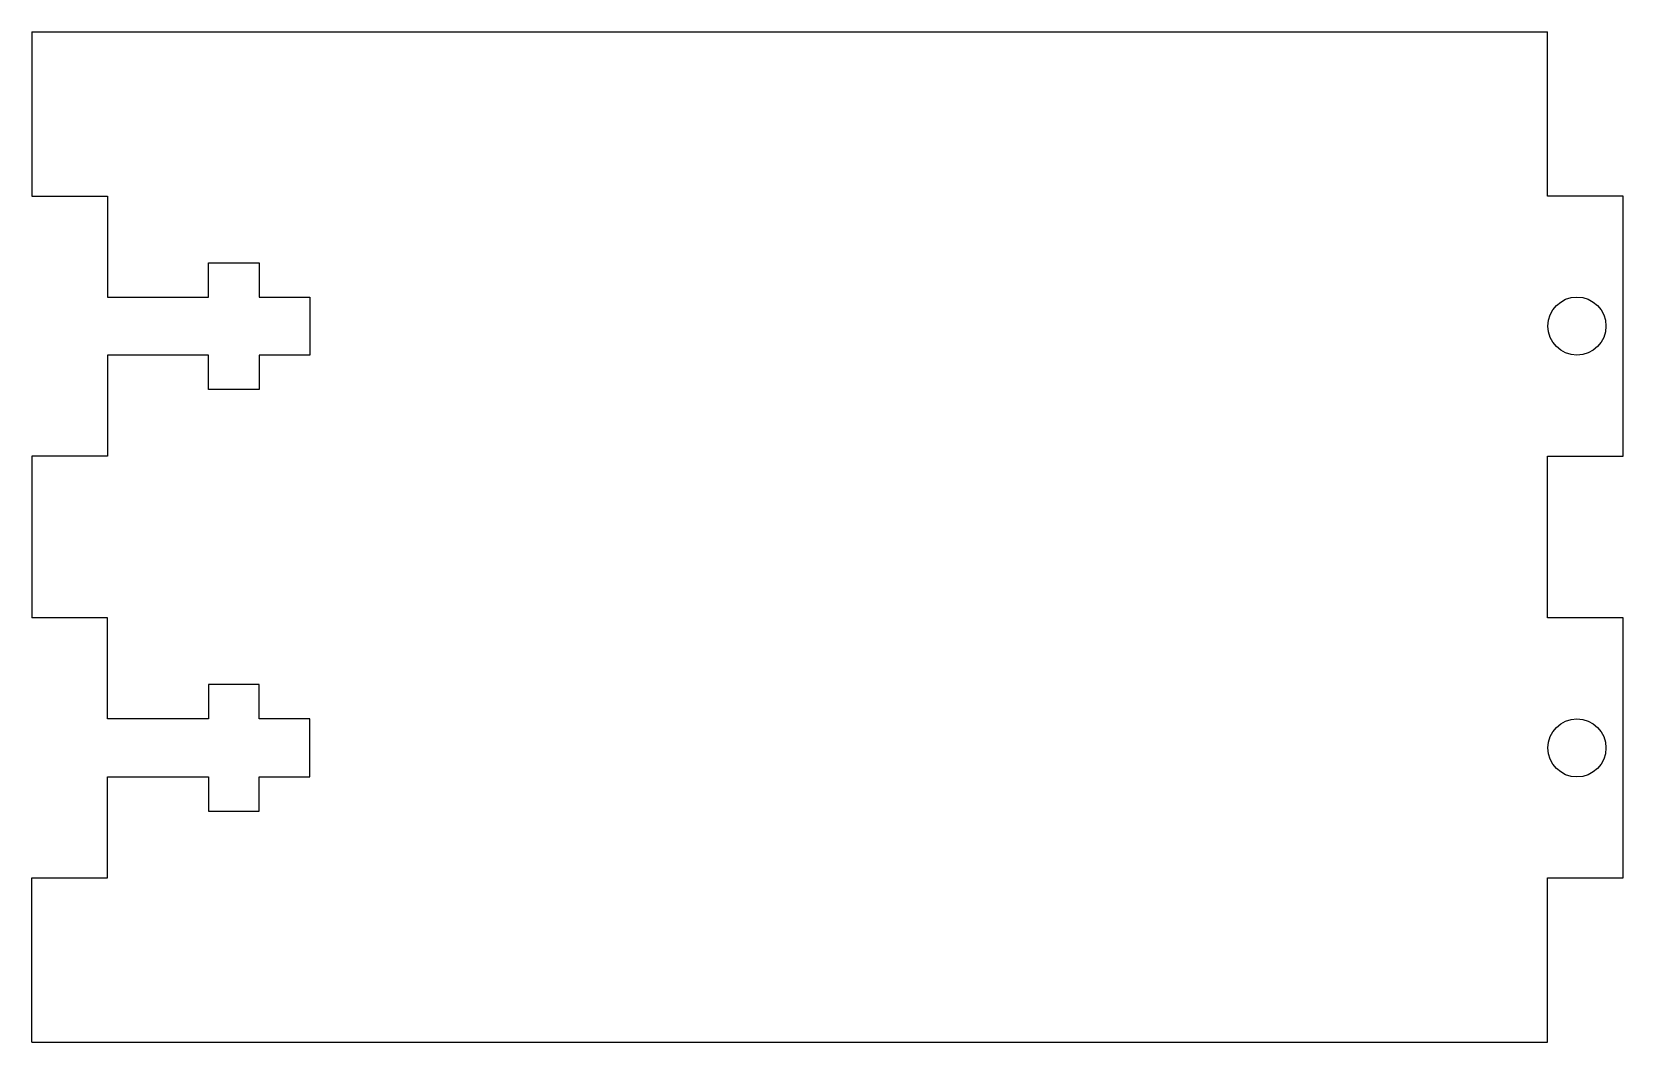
# Model space of a CAD drawing. Extents: x 0 to 3.15, y 0 to 2.
import ezdxf

# ---------------------------------------------------------------- set-up
doc = ezdxf.new("R2010")
doc.units = 0
doc.header["$MEASUREMENT"] = 0
doc.layers.add('VISIBLE', color=7, linetype='CONTINUOUS')

msp = doc.modelspace()

# ---------------------------------------------------------------- linework, layer by layer
at = {"layer": 'VISIBLE'}
for p, q in [((0, 2, 0.117), (3, 2, 0.117)), ((0, 2, 0.117), (0, 1.675, 0.117)), ((3, 1.675, 0.117), (3, 2, 0.117)), ((0, 1.675, 0.117), (0.15, 1.675, 0.117)), ((0.15, 1.675, 0.117), (0.15, 1.475, 0.117)), ((3.15, 1.675, 0.117), (3, 1.675, 0.117)), ((3.15, 1.16, 0.117), (3.15, 1.675, 0.117)), ((0.35, 1.475, 0.117), (0.35, 1.543, 0.117)), ((0.35, 1.543, 0.117), (0.45, 1.543, 0.117)), ((0.45, 1.543, 0.117), (0.45, 1.475, 0.117)), ((0.15, 1.475, 0.117), (0.35, 1.475, 0.117)), ((0.45, 1.475, 0.117), (0.55, 1.475, 0.117)), ((0.55, 1.475, 0.117), (0.55, 1.36, 0.117)), ((0.35, 1.36, 0.117), (0.15, 1.36, 0.117)), ((0.15, 1.36, 0.117), (0.15, 1.16, 0.117)), ((0.35, 1.292, 0.117), (0.35, 1.36, 0.117)), ((0.55, 1.36, 0.117), (0.45, 1.36, 0.117)), ((0.45, 1.36, 0.117), (0.45, 1.292, 0.117)), ((0.45, 1.292, 0.117), (0.35, 1.292, 0.117)), ((0.15, 1.16, 0.117), (0, 1.16, 0.117)), ((0, 1.16, 0.117), (0, 0.84, 0.117)), ((3, 0.84, 0.117), (3, 1.16, 0.117)), ((3, 1.16, 0.117), (3.15, 1.16, 0.117)), ((0.15, 0.84, 0.117), (0, 0.84, 0.117)), ((0.15, 0.64, 0.117), (0.15, 0.84, 0.117)), ((3.15, 0.84, 0.117), (3, 0.84, 0.117)), ((3.15, 0.325, 0.117), (3.15, 0.84, 0.117)), ((0.35, 0.708, 0.117), (0.35, 0.64, 0.117)), ((0.45, 0.708, 0.117), (0.35, 0.708, 0.117)), ((0.45, 0.64, 0.117), (0.45, 0.708, 0.117)), ((0.35, 0.64, 0.117), (0.15, 0.64, 0.117)), ((0.55, 0.64, 0.117), (0.45, 0.64, 0.117)), ((0.55, 0.525, 0.117), (0.55, 0.64, 0.117)), ((0.15, 0.525, 0.117), (0.35, 0.525, 0.117)), ((0.15, 0.325, 0.117), (0.15, 0.525, 0.117)), ((0.35, 0.525, 0.117), (0.35, 0.457, 0.117)), ((0.45, 0.525, 0.117), (0.55, 0.525, 0.117)), ((0.45, 0.457, 0.117), (0.45, 0.525, 0.117)), ((0.35, 0.457, 0.117), (0.45, 0.457, 0.117)), ((0, 0.325, 0.117), (0.15, 0.325, 0.117)), ((0, 0, 0.117), (0, 0.325, 0.117)), ((3, 0, 0.117), (3, 0.325, 0.117)), ((3, 0.325, 0.117), (3.15, 0.325, 0.117)), ((0, 0, 0.117), (3, 0, 0.117))]:
    msp.add_line(p, q, dxfattribs=at)
for centre in [(3.0585, 1.4175, 0.117), (3.0585, 0.5825, 0.117)]:
    msp.add_circle(centre, 0.0575, dxfattribs=at)

doc.saveas('drawing.dxf')
